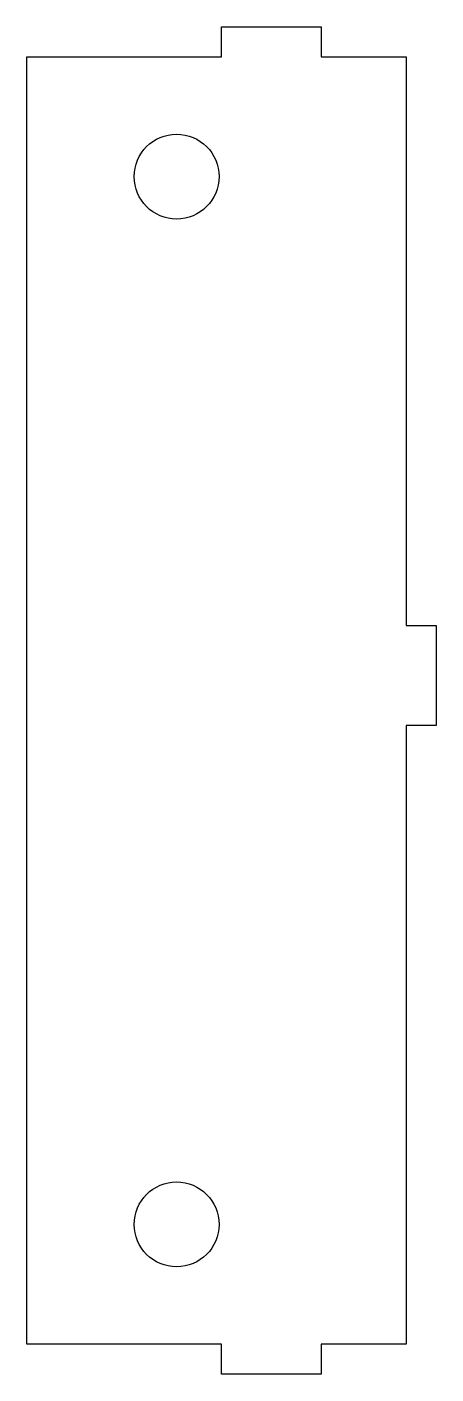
# Model space of a CAD drawing. Extents: x 231 to 272, y -99 to 36.
import ezdxf

# ---------------------------------------------------------------- set-up
doc = ezdxf.new("R2010")
doc.units = 0
doc.header["$MEASUREMENT"] = 0
doc.layers.get('0').update_dxf_attribs({"linetype": 'CONTINUOUS'})

msp = doc.modelspace()

# ---------------------------------------------------------------- linework, layer by layer
at = {"color": 1, "linetype": 'CONTINUOUS'}
for p, q in [((250.3, 33.1), (250.3, 36.1)), ((250.3, 36.1), (260.3, 36.1)), ((260.3, 36.1), (260.3, 33.1)), ((230.8, -95.9), (230.8, 33.1)), ((230.8, 33.1), (250.3, 33.1)), ((260.3, 33.1), (268.8, 33.1)), ((268.8, 33.1), (268.8, -23.9)), ((268.8, -23.9), (271.8, -23.9)), ((271.8, -23.9), (271.8, -33.9)), ((271.8, -33.9), (268.8, -33.9)), ((268.8, -33.9), (268.8, -95.9)), ((250.3, -95.9), (230.8, -95.9)), ((250.3, -98.9), (250.3, -95.9)), ((268.8, -95.9), (260.3, -95.9)), ((260.3, -95.9), (260.3, -98.9)), ((260.3, -98.9), (250.3, -98.9))]:
    msp.add_line(p, q, dxfattribs=at)
for centre in [(245.8, 21.1), (245.8, -83.9)]:
    msp.add_circle(centre, 4.25, dxfattribs=at)

doc.saveas('drawing.dxf')
